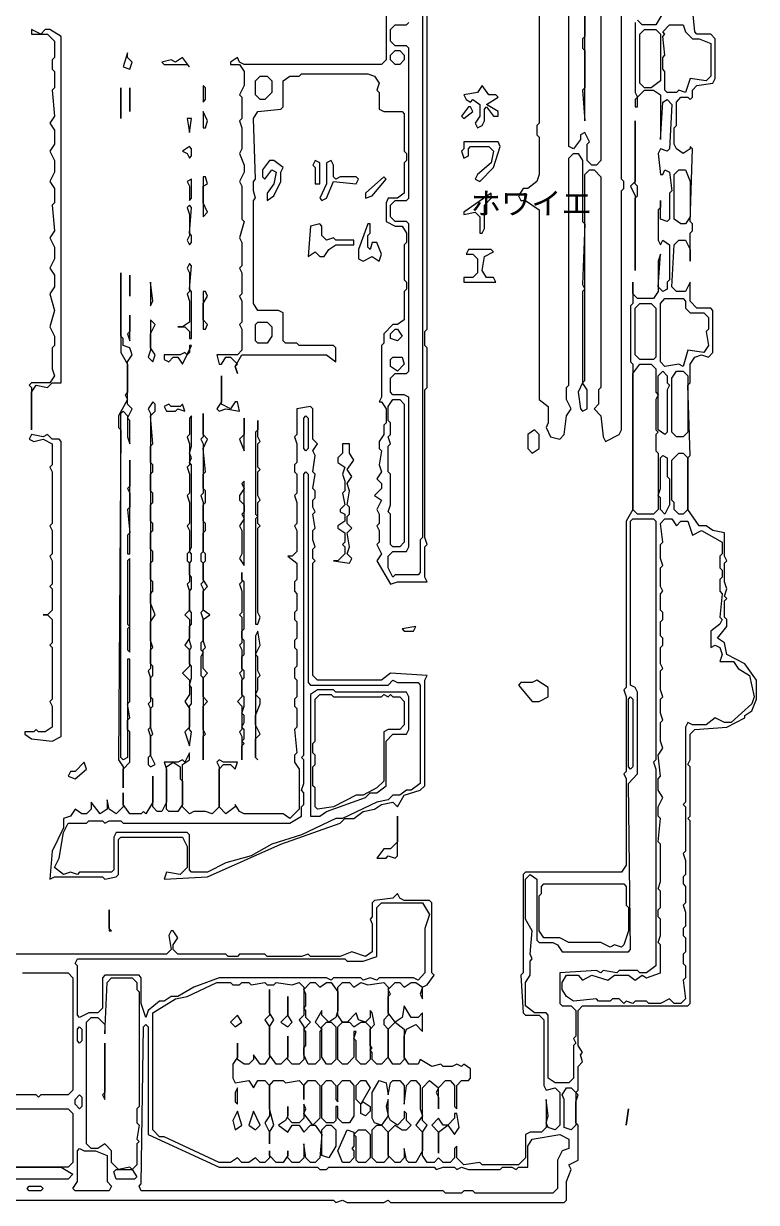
# Model space of a CAD drawing. Header units: millimetres. Extents: x -943 to 56469, y -4146 to 35647.
# Drawn here: x 43235 to 56428, y -393 to 20831 of the extents above; entities that cross this region are included whole.
import ezdxf

# ---------------------------------------------------------------- set-up
doc = ezdxf.new("R2010")
doc.units = ezdxf.units.MM
doc.layers.add('EDITABLE_ROOM_LABELS', color=7, linetype='Continuous', lineweight=18, true_color=0x50555f)
doc.layers.add('RASTER_CONTOURS', color=7, linetype='Continuous', lineweight=18, true_color=0x50555f)
doc.styles.add('JAPANESE', font='msgothic.ttc')

msp = doc.modelspace()

# ---------------------------------------------------------------- linework, layer by layer
at = {"layer": 'RASTER_CONTOURS'}
for points in [[(49760, 21484), (49760, 20177), (49677, 20093), (47208, 20093), (47125, 20135), (47084, 20219), (46961, 20135), (46961, 20093), (47125, 20093), (47208, 19966), (47208, 19714), (47125, 19545), (47166, 19503), (47166, 19123), (47125, 19081), (47166, 18955), (47166, 18575), (47125, 18491), (47208, 18280), (47208, 18154), (47125, 17985), (47166, 17901), (47166, 17311), (47208, 17269), (47125, 16974), (47166, 16889), (47166, 16468), (47125, 16426), (47166, 16341), (47166, 15962), (47125, 15920), (47166, 15835), (47166, 15456), (47125, 15414), (47166, 15330), (47166, 14950), (47084, 14866), (46714, 14866), (46755, 14697), (46796, 14697), (46878, 14824), (46961, 14824), (47084, 14697), (47043, 14655), (47084, 14529), (47043, 14655), (47166, 14866), (48689, 14866), (48854, 14740), (48854, 14992), (48813, 15035), (48195, 15035), (48154, 15077), (47948, 15077), (47907, 15119), (47907, 15625), (47825, 15667), (47455, 15667), (47372, 15793), (47372, 17648), (47413, 17690), (47372, 17817), (47372, 17985), (47413, 18027), (47372, 19123), (47455, 19250), (47866, 19292), (47907, 19334), (47907, 19798), (48031, 19882), (48195, 19882), (48237, 19924), (49430, 19924), (49554, 19882), (49636, 19756), (49595, 19629), (49636, 19587), (49636, 19292), (49719, 19250), (50048, 19250), (50089, 19208), (50089, 18533), (50130, 18491), (50130, 18365), (50089, 18322), (50089, 17775), (49966, 17690), (49801, 17690), (49760, 17606), (49760, 17269), (49924, 17184), (50048, 17184), (50130, 17058), (50130, 16889), (50089, 16847), (50089, 16215), (50130, 16173), (50130, 16046), (50089, 16004), (50089, 15498), (49966, 15414), (49883, 15414), (49719, 15245), (49719, 15077), (49677, 15035), (49677, 14107), (49636, 14023), (49677, 14023), (49760, 13896), (49760, 13644), (49719, 13601), (49719, 13433), (49636, 13306), (49636, 13180), (49677, 13138), (49636, 12885), (49677, 12758), (49595, 12632), (49677, 12548), (49677, 12463), (49554, 12337), (49677, 12253), (49595, 12084), (49636, 12000), (49636, 11831), (49595, 11789), (49636, 11705), (49636, 11494), (49595, 11452), (49677, 11283), (49595, 11157), (49842, 10735), (49966, 10777), (50501, 10777), (50459, 10861), (50459, 11409), (50501, 11452), (50459, 11578), (50459, 14234), (50501, 14276), (50501, 14992), (50459, 15035), (50459, 15288), (50501, 15330), (50501, 24182)], [(50418, 24013), (50418, 11578), (50377, 11536), (50377, 10946), (50336, 10904), (49924, 10904), (49883, 10861), (49801, 11030), (49801, 11241), (49883, 11325), (50130, 11325), (50171, 11409), (50171, 14107), (50089, 14149), (49883, 14149), (49842, 14192), (49842, 14444), (49924, 14529), (50130, 14529), (50171, 14571), (50171, 17227), (50130, 17269), (49924, 17269), (49842, 17353), (49842, 17564), (49924, 17648), (50130, 17648), (50171, 17690), (50171, 20388), (50130, 20430), (49924, 20430), (49842, 20514), (49842, 20725), (49924, 20809), (50130, 20809), (50171, 20852)], [(52518, 21948), (52518, 19039), (52477, 18997), (52477, 18828), (52518, 18786), (52518, 18112), (52477, 17985), (52312, 17859), (52230, 17859), (52147, 17732), (52188, 17648), (52271, 17648), (52518, 17479), (52518, 14065), (52682, 13939), (52682, 13644), (52641, 13559), (52724, 13391), (52888, 13348), (52970, 13433), (53012, 13770), (53094, 13896), (53012, 14065), (53012, 14276), (53053, 14318), (53053, 18407), (53135, 18491), (53217, 18491), (53300, 18365), (53300, 17269), (53341, 17227), (53300, 16131), (53341, 16046), (53300, 16004), (53300, 14360), (53217, 14192), (53259, 13896), (53300, 13854), (53382, 13896), (53382, 14234), (53300, 14360), (53341, 14402), (53341, 18112), (53423, 18196), (53506, 18196), (53629, 18070), (53629, 14276), (53588, 14234), (53588, 13981), (53506, 13896), (53629, 13770), (53670, 13391), (53711, 13306), (53958, 13433), (54000, 13517), (54000, 17817), (54041, 17859), (54041, 17985), (54000, 18027), (54000, 23339)], [(53629, 21189), (53629, 18365), (53547, 18280), (53464, 18280), (53382, 18365), (53382, 18660), (53423, 18702), (53341, 18870), (53259, 18828), (53259, 18744), (53135, 18575), (53053, 18618), (53053, 22875)], [(37946, -351), (48813, -351), (48854, -393), (48978, -351), (49060, -393), (49719, -393), (49801, -351), (49842, -393), (52970, -393), (53012, -351), (53012, -14), (53094, 197), (53053, 281), (53217, 366), (53217, 998), (53176, 1040), (53176, 1419), (53217, 1546), (53176, 1588), (53217, 1630), (53217, 2052), (53300, 2136), (53259, 2262), (53300, 2305), (53217, 2431), (53217, 3063), (53300, 3148), (55193, 3148), (55235, 3190), (55235, 6478), (55193, 6520), (55235, 6562), (55235, 7447), (55193, 7489), (55235, 7574), (55235, 8037), (55317, 8122), (55893, 8164), (56222, 8332), (56222, 8374), (56346, 8459), (56428, 8670), (56428, 9007), (56222, 9302), (55893, 9470), (55852, 9681), (55728, 9766), (55893, 9976), (55893, 10103), (55852, 10145), (55852, 10440), (55893, 10482), (55852, 10524), (55893, 10651), (55852, 10777), (55852, 11114), (55893, 11157), (55852, 11241), (55852, 11662), (55646, 11705), (55523, 11789), (55399, 11789), (55193, 12084), (55193, 13011), (55235, 13053), (55193, 14318), (55235, 14360), (55235, 14697), (55317, 14824), (55440, 14866), (55564, 14824), (55646, 14908), (55646, 15667), (55605, 15709), (55358, 15709), (55235, 15835), (55235, 16173), (55152, 16004), (54988, 16004), (54905, 16088), (54946, 16847), (55029, 16931), (55152, 16931), (55235, 16763), (55235, 16552), (55235, 17058), (55276, 17100), (55276, 17227), (55235, 17269), (55276, 18575), (55235, 18618), (55235, 18575), (55111, 18491), (54988, 18575), (54946, 18660), (54946, 18955), (54988, 18997), (54988, 19418), (55070, 19503), (55193, 19503), (55235, 19461), (55276, 19503), (55276, 19629), (55358, 19714), (55646, 19756), (55687, 19840), (55687, 20557), (55605, 20641), (55358, 20641), (55317, 20683), (55276, 21105)], [(54741, 21020), (54617, 20809), (54370, 20809), (54288, 20894)], [(54247, 20852), (54247, 19587), (54288, 19503), (54247, 19461), (54247, 19334), (54288, 19334), (54288, 19503), (54411, 19629), (54576, 19629), (54699, 19545), (54699, 18744), (54741, 19418), (54823, 19461), (54905, 19376), (54864, 18575), (54823, 18533), (54699, 18575), (54658, 18491), (54699, 18112), (54741, 18112), (54782, 18196), (54864, 18154), (54905, 17817), (54864, 17775), (54864, 17311), (54823, 17269), (54699, 17311), (54699, 17648), (54699, 17522), (54658, 17479), (54658, 16931), (54699, 16847), (54741, 16931), (54864, 16847), (54864, 16215), (54823, 16173), (54823, 16046), (54741, 16004), (54658, 16088), (54699, 16679), (54658, 16552), (54658, 16004), (54576, 15878), (54288, 15878), (54205, 15962), (54205, 16173), (54205, 15793), (54164, 15751), (54164, 14740), (54205, 14697), (54205, 12084), (54082, 11873), (54082, 8880), (54041, 8838), (54082, 8712), (54082, 7363), (54041, 7321), (54082, 7236), (54082, 5677), (54000, 5550), (52271, 5550), (52230, 5508), (52230, 3738), (52188, 3696), (52230, 3021), (52271, 2979), (52518, 2979), (52600, 2895), (52600, 1714), (52641, 1630), (52806, 1672), (52888, 1588), (52888, 998), (52806, 914), (52682, 956), (52641, 1040), (52682, 1166), (52641, 1461), (52641, 956), (52559, 871), (52353, 871), (52271, 829), (52271, 408), (52147, 281), (51489, 281), (51447, 323), (51159, 281), (51036, 408), (51036, 618), (50995, 576), (50995, 408), (50912, 323), (50789, 323), (50706, 408), (50624, 323), (50501, 323), (50418, 450), (50418, 871), (50501, 998), (50418, 1082), (50418, 1672), (50542, 1799), (50706, 1672), (50665, 1588), (50706, 1504), (50706, 1293), (50706, 1672), (50830, 1799), (50912, 1799), (50995, 1714), (50995, 1335), (51036, 1293), (51036, 1714), (51118, 1799), (51242, 1799), (51283, 1841), (51283, 2009), (51159, 2094), (51118, 2052), (51036, 2094), (50953, 2052), (50789, 2052), (50748, 2094), (50583, 2052), (50377, 2178), (50336, 2094), (50171, 2094), (50089, 2220), (50089, 2600), (50130, 2726), (50295, 2810), (50418, 2684), (50418, 3021), (50336, 2937), (50213, 2937), (50089, 3148), (50048, 2937), (49924, 2853), (49801, 3021), (49801, 3316), (49842, 3358), (49801, 3443), (49924, 3569), (50007, 3569), (50089, 3485), (50213, 3569), (50295, 3569), (50418, 3485), (50377, 3358), (50418, 3274), (50418, 3485), (50501, 3527), (50624, 3696), (50583, 3738), (50583, 5002), (50542, 5044), (50089, 5044), (50007, 5087), (49966, 5171), (49883, 5087), (49554, 5044), (49513, 5002), (49513, 4749), (49472, 4707), (49513, 4623), (49513, 4117), (49389, 4033), (49142, 4117), (48936, 4033), (48401, 4033), (48360, 4075), (48237, 4033), (47619, 4033), (47578, 4075), (47125, 4075), (47084, 4033), (46919, 4033), (46878, 4075), (46014, 4075), (45931, 4159), (45931, 4244), (46014, 4370), (45931, 4496), (45890, 4496), (45849, 4412), (45890, 4159), (45808, 4075), (41486, 4075)], [(43215, 3738), (44038, 3738), (44120, 3653), (44120, 1630), (44038, 1546), (43544, 1546), (43503, 1504), (43462, 1546), (43091, 1546)]]:
    msp.add_lwpolyline(points, dxfattribs=at)
for points in [[(53341, 21484), (53300, 21400), (53300, 21020), (53341, 20978), (53341, 20599), (53300, 20557), (53300, 20388), (53341, 20346), (53341, 19671), (53300, 19629), (53341, 19081)], [(54864, 20809), (55111, 20809), (55152, 20683), (55276, 20557), (55399, 20557), (55605, 20472), (55605, 19882), (55523, 19798), (55235, 19840), (55152, 19587), (55029, 19629), (54988, 19587), (54823, 19587), (54782, 19629), (54782, 19966), (54741, 20009), (54741, 20219), (54782, 20261), (54741, 20599), (54782, 20641), (54741, 20683)], [(43709, 20725), (43626, 20725), (43544, 20641), (43379, 20725), (43379, 20641), (43667, 20641), (43791, 20514), (43791, 20219), (43750, 20177), (43750, 20009), (43791, 19966), (43791, 19671), (43750, 19629), (43791, 19166), (43709, 19039), (43791, 18913), (43791, 18660), (43709, 18533), (43791, 18365), (43791, 18154), (43709, 17985), (43791, 17859), (43791, 17606), (43750, 17564), (43791, 17100), (43709, 16974), (43791, 16805), (43791, 16594), (43709, 16426), (43791, 16299), (43791, 16088), (43709, 15962), (43791, 15667), (43709, 15372), (43791, 15203), (43791, 15035), (43750, 14992), (43750, 14613), (43791, 14487), (43709, 14360), (43379, 14360), (43338, 14318), (43379, 14276), (43379, 13517), (43379, 14192), (43462, 14318), (43667, 14276), (43750, 14360), (43914, 14360), (43914, 20599)], [(54411, 20725), (54617, 20725), (54699, 20641), (54699, 19798), (54535, 19671), (54411, 19671), (54329, 19756), (54329, 20641)], [(45108, 20304), (45026, 20051), (45149, 20009), (45191, 20135), (45108, 20219)], [(46220, 20051), (46096, 20219), (45973, 20135), (45890, 20177), (45726, 20135), (45767, 20093), (46178, 20093)], [(49924, 20346), (50007, 20346), (50089, 20261), (50089, 20177), (50007, 20093), (49924, 20093), (49842, 20177), (49842, 20261)], [(47496, 19882), (47619, 19882), (47702, 19798), (47702, 19587), (47578, 19461), (47496, 19461), (47413, 19545), (47413, 19798)], [(44985, 19671), (44985, 19123)], [(45149, 19671), (45149, 19250)], [(46467, 19714), (46467, 19418), (46508, 19461), (46508, 19671)], [(51489, 19714), (51406, 19587), (51159, 19545), (51200, 19461), (51283, 19418), (51324, 19461), (51447, 19376), (51447, 19166), (51365, 19039), (51406, 18955), (51489, 18997), (51530, 19081), (51530, 19292), (51571, 19334), (51694, 19166), (51777, 19166), (51777, 19250), (51571, 19376), (51777, 19503), (51736, 19545), (51612, 19545)], [(51283, 19334), (51242, 19334), (51118, 19166), (51159, 19123), (51324, 19250)], [(46261, 19123), (46178, 19123), (46220, 18870)], [(46467, 19250), (46467, 18955), (46508, 18955), (46549, 19081)], [(54247, 19081), (54247, 17985), (54164, 17901), (54247, 17732), (54247, 16383), (54247, 17690), (54288, 17732), (54288, 17901), (54247, 17943)], [(51777, 18702), (51159, 18702), (51159, 18575), (51118, 18533), (51159, 18407), (51242, 18449), (51242, 18575), (51283, 18618), (51612, 18618), (51694, 18533), (51653, 18322), (51406, 18112), (51365, 18027), (51447, 17985), (51694, 18238), (51818, 18618)], [(46220, 18618), (46096, 18533), (46178, 18491), (46220, 18407), (46261, 18449), (46261, 18575)], [(47743, 18365), (47660, 18365), (47537, 18196), (47537, 18070), (47578, 18027), (47702, 18196), (47784, 18154), (47743, 17943), (47619, 17775), (47619, 17648), (47743, 17732), (47866, 17985), (47866, 18154), (47907, 18238)], [(48484, 18365), (48442, 18280), (48484, 18238), (48484, 17943), (48566, 17943), (48566, 18322)], [(49266, 18027), (49225, 18070), (48936, 18070), (48854, 18027), (48813, 18070), (48813, 18280), (48772, 18365), (48689, 18322), (48689, 17943), (48566, 17690), (48607, 17648), (48689, 17690), (48813, 17985), (49225, 17943)], [(46508, 18070), (46467, 18070), (46467, 17353), (46549, 17437), (46467, 17606), (46467, 17901), (46549, 17943)], [(49760, 18027), (49719, 18070), (49389, 17775), (49389, 17690), (49513, 17732)], [(55029, 18196), (55152, 18196), (55235, 17985), (55235, 17353), (55152, 17227), (55070, 17227), (54946, 17311), (54946, 18112)], [(46261, 18027), (46178, 17985), (46220, 17901), (46220, 17648), (46261, 17690)], [(51653, 17775), (51159, 17437), (51159, 17395), (51365, 17437), (51447, 17353), (51447, 17058), (51489, 17058), (51530, 17142), (51530, 17564), (51653, 17690)], [(46220, 17564), (46178, 17522), (46220, 17395), (46220, 17016), (46178, 16931), (46220, 16847), (46261, 16889), (46261, 17016), (46220, 17058), (46261, 17522)], [(48401, 17184), (48360, 16636), (48484, 16721), (48566, 16636), (48648, 16636), (48731, 16763), (48854, 16847), (49183, 16847), (49183, 16931), (48854, 16931), (48813, 16974), (48689, 16931), (48607, 17016), (48607, 17184), (48566, 17227)], [(49430, 17227), (49266, 16763), (49266, 16594), (49348, 16552), (49513, 16636), (49636, 16552), (49677, 16679), (49595, 16889), (49513, 16889), (49472, 16763), (49430, 16805), (49430, 17016), (49472, 17058), (49472, 17227)], [(51242, 16763), (51200, 16679), (51324, 16679), (51406, 16594), (51406, 16341), (51324, 16257), (51159, 16257), (51159, 16173), (51736, 16173), (51694, 16257), (51571, 16257), (51489, 16383), (51530, 16636), (51694, 16721), (51653, 16763)], [(46220, 16510), (46178, 16426), (46220, 16341), (46220, 16004), (46178, 15962), (46220, 15835), (46220, 15456), (46096, 15372), (46014, 15372), (46137, 15372), (46220, 15288), (46220, 15161), (46261, 15161), (46261, 16004), (46220, 16046), (46261, 16468)], [(44985, 16341), (44985, 14908), (45108, 14697), (45108, 14192), (45067, 14149), (45108, 14065), (44944, 13770), (44944, 13559), (44985, 13517), (44944, 7574), (45026, 7447), (45026, 7068), (45026, 7405), (45149, 7531), (45149, 8079), (45108, 8122), (45108, 8290), (45149, 8332), (45108, 8585), (45149, 8627), (45149, 9386), (45108, 9386), (45108, 7616), (45026, 7574), (44985, 7616), (44985, 13812), (45026, 13854), (45108, 13770), (45108, 13391), (45149, 13264), (45149, 13686), (45108, 13728), (45191, 13896), (45108, 13981), (45108, 14740), (45191, 14866), (45149, 14992), (45026, 15035), (45026, 15161), (44985, 15203)], [(45149, 16299), (45149, 15920)], [(45520, 16173), (45520, 15751), (45561, 15835)], [(46467, 16004), (46467, 15330), (46508, 15330), (46549, 15414), (46467, 15498), (46467, 15793), (46549, 15920), (46508, 16004)], [(54329, 15793), (54535, 15793), (54617, 15709), (54617, 14824), (54576, 14782), (54329, 14782), (54247, 14866), (54247, 15709)], [(54782, 15878), (55111, 15878), (55152, 15835), (55152, 15709), (55235, 15625), (55481, 15625), (55564, 15540), (55564, 15330), (55523, 15288), (55564, 15035), (55481, 14908), (55193, 14950), (55111, 14655), (55029, 14697), (54782, 14655), (54699, 14740), (54699, 15793)], [(45149, 15583), (45149, 15288), (45108, 15245), (45149, 15119)], [(45520, 15498), (45520, 14950), (45479, 14824), (45561, 14740), (45602, 14866), (45520, 14992), (45520, 15245), (45602, 15414)], [(47455, 15456), (47619, 15456), (47702, 15372), (47702, 15203), (47619, 15077), (47455, 15077), (47413, 15119), (47413, 15414)], [(49924, 15330), (49966, 15330), (50048, 15203), (49966, 15119), (49842, 15161), (49842, 15245)], [(46261, 15035), (46220, 15035), (46220, 14908), (46178, 14866), (46137, 14908), (46055, 14866), (45767, 14866), (45767, 14782), (45849, 14740), (45931, 14824), (46014, 14824), (46096, 14697)], [(49842, 14782), (49883, 14824), (50048, 14824), (50089, 14697), (49966, 14571), (49842, 14655)], [(54329, 14697), (54535, 14697), (54617, 14613), (54617, 14192), (54658, 14149), (54617, 14065), (54617, 13517), (54658, 13475), (54617, 13433), (54617, 13138), (54658, 13096), (54658, 12084), (54576, 12000), (54288, 12000), (54205, 12084), (54205, 14529)], [(46796, 14487), (46796, 14023), (46714, 13896), (46755, 13854), (46878, 13896), (47125, 13854), (47084, 14023), (47043, 14023), (46961, 13896), (46796, 13981)], [(54741, 14571), (54823, 14487), (54823, 14360), (54864, 14318), (54823, 14234), (54823, 13475), (54782, 13433), (54658, 13517), (54658, 14487)], [(54988, 14571), (55111, 14571), (55193, 14487), (55193, 13475), (55111, 13391), (54988, 13391), (54905, 13475), (54905, 14444)], [(45561, 14023), (45479, 13896), (45520, 13812), (45520, 9218), (45479, 9175), (45520, 9049), (45520, 8627), (45479, 8585), (45520, 8501), (45520, 8164), (45479, 8122), (45520, 7995), (45520, 7658), (45479, 7616), (45479, 7489), (45520, 7447), (45602, 7489), (45520, 7658), (45520, 7995), (45561, 8037), (45520, 8164), (45520, 8501), (45561, 8543), (45561, 8670), (45520, 8712), (45520, 9049), (45561, 9091), (45561, 9260), (45520, 9302), (45520, 9555), (45561, 9597), (45520, 9723), (45520, 10061), (45602, 10187), (45520, 10398), (45520, 10566), (45561, 10609), (45561, 10777), (45520, 10819), (45520, 11114), (45561, 11157), (45561, 11325), (45520, 11367), (45520, 11662), (45561, 11705), (45561, 11831), (45520, 11873), (45520, 12168), (45561, 12210), (45561, 12379), (45520, 12421), (45520, 12716), (45561, 12758), (45561, 12885), (45520, 12927), (45520, 13222), (45561, 13264), (45520, 13770), (45602, 13854), (45602, 13981)], [(49883, 14065), (50007, 14065), (50089, 13981), (50089, 11494), (50007, 11409), (49883, 11409), (49842, 11452), (49842, 12000), (49801, 12042), (49842, 12168), (49842, 12716), (49801, 12758), (49801, 13222), (49842, 13264), (49801, 13391), (49842, 13433), (49842, 13644), (49801, 13686), (49801, 13939)], [(48401, 13939), (48154, 13896), (48154, 13433), (48113, 13391), (48154, 13264), (48154, 12927), (48113, 12885), (48113, 12758), (48154, 12716), (48154, 12379), (48113, 12337), (48154, 12210), (48154, 11831), (48113, 11789), (48154, 11705), (48154, 11325), (48072, 11241), (47990, 11241), (48154, 11114), (48154, 10819), (48113, 10777), (48113, 10609), (48154, 10566), (48154, 10271), (48113, 10229), (48113, 10103), (48154, 10061), (48154, 9766), (48113, 9723), (48113, 9597), (48154, 9555), (48154, 9260), (48113, 9218), (48113, 9049), (48154, 9007), (48154, 8712), (48113, 8670), (48113, 8543), (48154, 8501), (48154, 8164), (48113, 8122), (48154, 7700), (48113, 7658), (48113, 7531), (48195, 7405), (48195, 6688), (48031, 6520), (47907, 6604), (47208, 6604), (47125, 6646), (47043, 6773), (47043, 6731), (46878, 6604), (46755, 6731), (46755, 7405), (46837, 7489), (46961, 7489), (47043, 7405), (47084, 7531), (46837, 7531), (46755, 7574), (46714, 7531), (46755, 7447), (46755, 6731), (46631, 6604), (46508, 6646), (46302, 6646), (46220, 6604), (46096, 6731), (46096, 7489), (46220, 7574), (46220, 7700), (46137, 7531), (46096, 7574), (46014, 7531), (45767, 7531), (45808, 7405), (45808, 6815), (45726, 6646), (45643, 6646), (45561, 6731), (45561, 7279), (45561, 6815), (45437, 6604), (45396, 6646), (45355, 6604), (45149, 6604), (45026, 6773), (45026, 6983), (45026, 6731), (44902, 6604), (44779, 6688), (44738, 6857), (44738, 6688), (44614, 6604), (44450, 6815), (44450, 6688), (44367, 6604), (44285, 6604), (44161, 6688), (44079, 6562), (43956, 6520), (43956, 6351), (43750, 5930), (43709, 5424), (43791, 5466), (44655, 5466), (44697, 5424), (44902, 5466), (44944, 5508), (44944, 6140), (44985, 6183), (46096, 6183), (46178, 6014), (46178, 5635), (46055, 5508), (45808, 5550), (45767, 5424), (46549, 5466), (47866, 6056), (48936, 6435), (49019, 6520), (49183, 6520), (49348, 6646), (49554, 6688), (49677, 6773), (49883, 6815), (49966, 6731), (50089, 6941), (50377, 7026), (50459, 7110), (50459, 9007), (50501, 9091), (49842, 9133), (49677, 9007), (48525, 9007), (48442, 9091), (48442, 11114), (48484, 11157), (48442, 11199), (48442, 11367), (48484, 11409), (48442, 11536), (48442, 11705), (48484, 11747), (48442, 12000), (48484, 12042), (48442, 12126), (48442, 12253), (48484, 12295), (48484, 12421), (48442, 12463), (48484, 12716), (48442, 12758), (48484, 13053), (48442, 13138), (48525, 13264), (48442, 13348), (48442, 13896)], [(45767, 13939), (45808, 13854), (45973, 13854), (46014, 13896), (46137, 13854), (46096, 13981), (46055, 13939), (45890, 13939), (45849, 13981)], [(46467, 13812), (46467, 13391), (46425, 13348), (46467, 13264), (46467, 12379), (46425, 12337), (46467, 12210), (46467, 11325), (46425, 11283), (46425, 11157), (46467, 11114), (46467, 10777), (46425, 10735), (46467, 10651), (46467, 10271), (46425, 10229), (46467, 10103), (46467, 9723), (46425, 9681), (46425, 9555), (46467, 9513), (46425, 9428), (46425, 9091), (46467, 9049), (46467, 7574), (46467, 7995), (46508, 8037), (46467, 8122), (46467, 8543), (46549, 8627), (46467, 8712), (46467, 9049), (46549, 9133), (46467, 9218), (46467, 9555), (46508, 9597), (46467, 9723), (46467, 10103), (46590, 10187), (46467, 10271), (46467, 10609), (46549, 10693), (46467, 10819), (46467, 11114), (46508, 11157), (46508, 11283), (46467, 11325), (46467, 11662), (46508, 11705), (46508, 11831), (46467, 11873), (46467, 12168), (46508, 12210), (46508, 12421), (46467, 12463), (46467, 12716), (46508, 12758), (46467, 13180), (46549, 13348), (46467, 13433)], [(46261, 13770), (46220, 13728), (46220, 13433), (46178, 13391), (46220, 13264), (46220, 12885), (46178, 12843), (46220, 12716), (46220, 12379), (46178, 12337), (46220, 12210), (46220, 11831), (46178, 11789), (46220, 11705), (46220, 11325), (46178, 11283), (46178, 11157), (46220, 11114), (46220, 10777), (46178, 10735), (46220, 10609), (46220, 10271), (46137, 10187), (46220, 10103), (46220, 9766), (46137, 9639), (46220, 9555), (46220, 9260), (46096, 9133), (46220, 9007), (46220, 8754), (46137, 8627), (46220, 8501), (46220, 8164), (46137, 8079), (46220, 7827), (46261, 8079), (46220, 8122), (46220, 8543), (46261, 8585), (46261, 8880), (46220, 8922), (46261, 9049), (46261, 9260), (46220, 9302), (46220, 9555), (46261, 9597), (46220, 9723), (46220, 9976), (46261, 10018), (46261, 10229), (46220, 10271), (46220, 10609), (46261, 10651), (46261, 10861), (46220, 10904), (46220, 11114), (46261, 11157), (46261, 11283), (46220, 11325), (46261, 11409), (46261, 12885), (46220, 12927), (46261, 13011), (46220, 13096), (46261, 13222)], [(47208, 13728), (47208, 13433), (47125, 13348), (47208, 13138)], [(47455, 13686), (47455, 13517), (47413, 13475), (47413, 12000), (47455, 11957), (47413, 11915), (47413, 10018), (47455, 10018), (47496, 10145), (47455, 10229), (47455, 11747), (47496, 11789), (47455, 11831), (47455, 12210), (47496, 12253), (47455, 12337), (47455, 12758), (47496, 12801), (47455, 12843), (47455, 13264), (47496, 13306), (47455, 13391)], [(48319, 13770), (48360, 13728), (48360, 13180), (48319, 13138), (48278, 13180), (48278, 13728)], [(43379, 13433), (43338, 13348), (43420, 13306), (43585, 13348), (43750, 13264), (43750, 12885), (43709, 12843), (43750, 12758), (43750, 11831), (43709, 11789), (43750, 11705), (43750, 11283), (43709, 11241), (43750, 11157), (43750, 10735), (43709, 10693), (43750, 10651), (43750, 10271), (43667, 10187), (43585, 10187), (43667, 10187), (43750, 10103), (43750, 9681), (43709, 9639), (43750, 9597), (43750, 8670), (43709, 8627), (43750, 8543), (43750, 8164), (43626, 8079), (43503, 8079), (43462, 8122), (43420, 8079), (43256, 8079), (43256, 8037), (43379, 7953), (43750, 7911), (43914, 7995), (43914, 13306), (43873, 13348), (43750, 13348), (43667, 13433), (43585, 13391)], [(52435, 13517), (52312, 13433), (52312, 13180), (52394, 13096), (52518, 13180), (52518, 13433)], [(48978, 13264), (48978, 13096), (48895, 13011), (48895, 12927), (49019, 12843), (48978, 12716), (49019, 12590), (49019, 12421), (48978, 12379), (49019, 12168), (48936, 12084), (48936, 12042), (49019, 12000), (49019, 11873), (48895, 11789), (48895, 11747), (49019, 11662), (49019, 11494), (48978, 11452), (49019, 11409), (49019, 11283), (48895, 11157), (48813, 11157), (49101, 11114), (49142, 11199), (49060, 11283), (49101, 11409), (49060, 11662), (49142, 11747), (49060, 11831), (49060, 11957), (49101, 12000), (49101, 12126), (49060, 12168), (49101, 12421), (49060, 12548), (49142, 12674), (49060, 12801), (49183, 12969), (49101, 13096), (49101, 13264)], [(45149, 12969), (45149, 12505), (45108, 12463), (45149, 12379), (45149, 12126), (45108, 12084), (45149, 11662), (45108, 11620), (45108, 11283), (45149, 11283)], [(54741, 13053), (54823, 13011), (54823, 12674), (54864, 12632), (54864, 12168), (54782, 12000), (54699, 12084), (54699, 12295), (54658, 12337), (54699, 12463), (54699, 13011)], [(55029, 13096), (55111, 13096), (55193, 13011), (55193, 12084), (55111, 12000), (55029, 12000), (54946, 12084), (54946, 12210), (54905, 12253), (54905, 12969)], [(48319, 12758), (48360, 12716), (48360, 8965), (48401, 8922), (49801, 8922), (49883, 9007), (49966, 8965), (50336, 8965), (50377, 8922), (50377, 7152), (50213, 7026), (50130, 7026), (50007, 6941), (49883, 6941), (49801, 6857), (49595, 6815), (48978, 6520), (48854, 6520), (48237, 6225), (47702, 6056), (47331, 5845), (46878, 5719), (46549, 5550), (46261, 5550), (46220, 5592), (46220, 6225), (46178, 6267), (44902, 6267), (44861, 6183), (44861, 5592), (44820, 5550), (44244, 5550), (44203, 5508), (44079, 5550), (43956, 5508), (43791, 5635), (43873, 5803), (43956, 6267), (44038, 6435), (44367, 6435), (44408, 6478), (44655, 6478), (44697, 6435), (44779, 6478), (44985, 6478), (45026, 6435), (48031, 6435), (48237, 6562), (48237, 6731), (48278, 6773), (48278, 6983), (48237, 7026), (48278, 7152), (48278, 7574), (48237, 7616), (48278, 7658), (48278, 12716)], [(47208, 12590), (47166, 12548), (47208, 12463), (47125, 12337), (47125, 12253), (47208, 12168), (47208, 12042), (47166, 12000), (47208, 11915), (47125, 11789), (47166, 11705), (47166, 11283), (47125, 11199), (47208, 11072)], [(54576, 11915), (54617, 11873), (54617, 7574), (54576, 7531), (54617, 7405), (54617, 3864), (54452, 3738), (54329, 3738), (54288, 3780), (53958, 3780), (53917, 3738), (53670, 3780), (53629, 3738), (53547, 3780), (52888, 3738), (52888, 3190), (52929, 3148), (53094, 3148), (53176, 3063), (53176, 2600), (53135, 2557), (53176, 2473), (53135, 2431), (53135, 1841), (53053, 1757), (52806, 1757), (52682, 1841), (52682, 2979), (52641, 3021), (52435, 3021), (52271, 3148), (52271, 3569), (52353, 3696), (52353, 3948), (52394, 3991), (52353, 4075), (52394, 4496), (52271, 4707), (52271, 5424), (52353, 5508), (52477, 5424), (52477, 4328), (52518, 4286), (52765, 4286), (52847, 4244), (52929, 4117), (54123, 4117), (54164, 4159), (54123, 7152), (54288, 7321), (54288, 8796), (54247, 8880), (54164, 8922), (54164, 11873), (54205, 11915)], [(55193, 11873), (55276, 11620), (55440, 11705), (55811, 11494), (55811, 11283), (55770, 11241), (55770, 11030), (55811, 10988), (55811, 10861), (55770, 10819), (55770, 10609), (55811, 10566), (55770, 10145), (55811, 10103), (55770, 10018), (55605, 9892), (55605, 9597), (55687, 9639), (55770, 9597), (55811, 9470), (55770, 9344), (56017, 9344), (56099, 9218), (56305, 9091), (56387, 8712), (56346, 8585), (55975, 8248), (55852, 8248), (55687, 8332), (55523, 8206), (55276, 8206), (55193, 8248), (55152, 8164), (55152, 6815), (55111, 6773), (55152, 6731), (55152, 5930), (55111, 5888), (55152, 5761), (55152, 5508), (55111, 5466), (55111, 5340), (55152, 5297), (55152, 5002), (55111, 4960), (55152, 4834), (55152, 4581), (55111, 4539), (55111, 4412), (55152, 4370), (55152, 4117), (55111, 4075), (55111, 3906), (55152, 3864), (55152, 3653), (55111, 3611), (55152, 3274), (55070, 3190), (54946, 3190), (54864, 3274), (54699, 3190), (54494, 3190), (54452, 3232), (54247, 3232), (54205, 3190), (54082, 3232), (54041, 3190), (53958, 3274), (53835, 3274), (53794, 3232), (53588, 3232), (53547, 3274), (53135, 3232), (53012, 3316), (52929, 3443), (52929, 3569), (53012, 3696), (53217, 3696), (53300, 3611), (53464, 3696), (53753, 3611), (53876, 3696), (54123, 3696), (54247, 3611), (54370, 3696), (54452, 3653), (54699, 3738), (54699, 4244), (54658, 4286), (54699, 4412), (54699, 4707), (54658, 4749), (54658, 4876), (54699, 4918), (54699, 5213), (54658, 5255), (54699, 5382), (54699, 6056), (54658, 6098), (54699, 6520), (54658, 6562), (54658, 6731), (54741, 6899), (54658, 7026), (54658, 7236), (54699, 7279), (54658, 7658), (54741, 7784), (54699, 7911), (54699, 8248), (54741, 8290), (54699, 8417), (54699, 8670), (54741, 8712), (54699, 8838), (54699, 9175), (54741, 9218), (54699, 9302), (54699, 9597), (54741, 9639), (54741, 9766), (54699, 9808), (54699, 10061), (54741, 10103), (54741, 10229), (54699, 10271), (54699, 10566), (54741, 10609), (54699, 10693), (54699, 11030), (54741, 11072), (54699, 11199), (54699, 11452), (54741, 11494), (54699, 11831), (54782, 11915), (54905, 11915), (54988, 11789), (55070, 11873)], [(45149, 11199), (45108, 11157), (45108, 10018), (45149, 9976), (45108, 9934), (45108, 9555), (45149, 9513)], [(47166, 10946), (47166, 10777), (47125, 10735), (47166, 10609), (47166, 10229), (47125, 10187), (47166, 10145), (47166, 9681), (47125, 9639), (47166, 9555), (47166, 9175), (47125, 9133), (47166, 9049), (47166, 8712), (47084, 8627), (47166, 8543), (47166, 8122), (47125, 8079), (47166, 7995), (47166, 7574), (47166, 7827), (47208, 7869), (47166, 7911), (47208, 7953), (47208, 8122), (47166, 8164), (47208, 8248), (47208, 8374), (47166, 8417), (47208, 8543), (47208, 8712), (47166, 8754), (47166, 9007), (47208, 9049), (47208, 9175), (47166, 9218), (47166, 9428), (47208, 9470), (47208, 9723), (47166, 9766), (47166, 9892), (47208, 9934), (47208, 10777), (47166, 10819)], [(50048, 9934), (50089, 9892), (50254, 9892), (50295, 9976)], [(47455, 9892), (47413, 9808), (47413, 7616), (47455, 7574), (47413, 7616), (47413, 7953), (47496, 8037), (47413, 8206), (47413, 8374), (47496, 8585), (47496, 8670), (47413, 8754), (47455, 8838), (47455, 9049), (47496, 9091), (47455, 9175), (47455, 9428), (47413, 9470), (47496, 9639)], [(52147, 8922), (52394, 8627), (52518, 8627), (52682, 8712), (52682, 8880), (52477, 9007), (52394, 8965), (52188, 8965)], [(50130, 8796), (48854, 8796), (48813, 8838), (48525, 8838), (48401, 8754), (48401, 6562), (48566, 6562), (48689, 6646), (49389, 6899), (49472, 6983), (49595, 6983), (49760, 7110), (49760, 7911), (49883, 8037), (50130, 8037), (50171, 8122), (50171, 8712)], [(50007, 8712), (50089, 8627), (50089, 8206), (50007, 8122), (49801, 8122), (49719, 8079), (49719, 7194), (49595, 7068), (49348, 6941), (49225, 6941), (48813, 6731), (48525, 6688), (48484, 6731), (48484, 7068), (48442, 7110), (48442, 7447), (48484, 7489), (48484, 7658), (48442, 7700), (48442, 7869), (48484, 7911), (48484, 8670), (48566, 8754), (48772, 8754), (48813, 8712), (49677, 8712), (49719, 8754), (49801, 8712), (49842, 8754), (49883, 8712)], [(54164, 8712), (54205, 8670), (54205, 7447), (54164, 7405), (54123, 7447), (54123, 8670)], [(44326, 7531), (44161, 7363), (44079, 7363), (44038, 7279), (44161, 7236), (44367, 7405)], [(45931, 7531), (46055, 7447), (46055, 7236), (46096, 7194), (46096, 6773), (46014, 6646), (45849, 6646), (45808, 6688), (45808, 7447)], [(49966, 6562), (49966, 6098), (49842, 5972), (49719, 5972), (49595, 5803), (49760, 5803), (49801, 5845), (49924, 5803), (49966, 5845)], [(52559, 5297), (52600, 5340), (54041, 5340), (54082, 5297), (54082, 4960), (54123, 4918), (54123, 4496), (54041, 4244), (54000, 4201), (53876, 4244), (53794, 4201), (53629, 4286), (53053, 4286), (52888, 4370), (52600, 4370), (52518, 4496), (52518, 5129), (52559, 5171)], [(50542, 4792), (50459, 4539), (50459, 3738), (50336, 3611), (50254, 3653), (49636, 3653), (49595, 3611), (49472, 3653), (49348, 3611), (49307, 3653), (48813, 3653), (48772, 3611), (48689, 3653), (46755, 3653), (46302, 3485), (46014, 3316), (45890, 3316), (45767, 3232), (45684, 3232), (45479, 3063), (45437, 2937), (45355, 3190), (45355, 3653), (45314, 3696), (44697, 3696), (44655, 3653), (44655, 3105), (44573, 3021), (44408, 3021), (44244, 2937), (44203, 2979), (44203, 3864), (44161, 3906), (44203, 3991), (49019, 3991), (49060, 3948), (49348, 3948), (49595, 4033), (49595, 4918), (49677, 5002), (50418, 5002)], [(44779, 4876), (44779, 4496), (44820, 4496), (44779, 4539)], [(44820, 3653), (45191, 3653), (45273, 3569), (45273, 3443), (45314, 3401), (45314, 1335), (45273, 1293), (45273, 1040), (45314, 998), (45273, 745), (45314, 703), (45273, 661), (45273, 281), (45191, 197), (45149, 239), (44944, 197), (44820, 323), (44820, 534), (44697, 661), (44573, 576), (44450, 576), (44367, 661), (44367, 2853), (44450, 2937), (44573, 2937), (44697, 2810), (44697, 2642), (44738, 3569)], [(45561, 3021), (45973, 3274), (46178, 3316), (46714, 3569), (46961, 3569), (47002, 3527), (47125, 3527), (47166, 3569), (47290, 3569), (47331, 3527), (47578, 3569), (47619, 3527), (47743, 3527), (47784, 3569), (48072, 3527), (48195, 3569), (48278, 3485), (48278, 2979), (48195, 2895), (48278, 2768), (48278, 2178), (48195, 2094), (48072, 2094), (47990, 2178), (47990, 2600), (47990, 2220), (47866, 2094), (47784, 2094), (47660, 2262), (47660, 2768), (47743, 2895), (47660, 3021), (47660, 3443), (47660, 2979), (47578, 2895), (47660, 2768), (47660, 2220), (47578, 2094), (47496, 2094), (47372, 2262), (47372, 2178), (47290, 2094), (47208, 2094), (47084, 2178), (47084, 2473), (47084, 2220), (47002, 2094), (47002, 1841), (47043, 1757), (47290, 1799), (47372, 1672), (47455, 1799), (47578, 1799), (47660, 1714), (47660, 1166), (47578, 1040), (47660, 871), (47660, 661), (47660, 871), (47743, 998), (47660, 1293), (47660, 1714), (47743, 1799), (47907, 1799), (47948, 1757), (48195, 1799), (48278, 1714), (48278, 1461), (48278, 1714), (48360, 1799), (48484, 1799), (48566, 1714), (48566, 1124), (48442, 998), (48278, 1209), (48319, 1293), (48278, 1377), (48278, 1124), (48195, 1040), (48072, 1040), (47990, 1124), (47990, 1335), (47990, 1166), (47948, 1082), (47825, 998), (47990, 871), (48072, 998), (48195, 998), (48278, 871), (48401, 998), (48484, 998), (48607, 829), (48566, 408), (48484, 323), (48401, 323), (48319, 408), (48278, 661), (48278, 408), (48195, 323), (48072, 323), (47990, 408), (47990, 534), (47990, 450), (47907, 323), (47784, 323), (47660, 450), (47660, 534), (47660, 408), (47578, 323), (47496, 323), (47413, 408), (47290, 323), (47166, 323), (47084, 408), (46961, 323), (46755, 323), (45767, 787), (45684, 787), (45561, 914)], [(48772, 3569), (48895, 3401), (48895, 3063), (48854, 2937), (48731, 2853), (48607, 2979), (48607, 3063), (48484, 2853), (48607, 2726), (48566, 2684), (48566, 2178), (48484, 2094), (48360, 2094), (48278, 2262), (48278, 2389), (48319, 2431), (48319, 2684), (48278, 2726), (48401, 2853), (48319, 2937), (48319, 3063), (48278, 3105), (48319, 3148), (48319, 3358), (48278, 3443), (48401, 3569), (48484, 3569), (48566, 3485), (48689, 3569)], [(48978, 3569), (49101, 3569), (49183, 3485), (49307, 3569), (49430, 3527), (49719, 3569), (49801, 3485), (49801, 2979), (49719, 2895), (49719, 2810), (49801, 2726), (49801, 2220), (49677, 2094), (49595, 2094), (49513, 2178), (49513, 2305), (49472, 2347), (49513, 2389), (49472, 2431), (49472, 2726), (49554, 2810), (49513, 3021), (49472, 3063), (49472, 2937), (49389, 2853), (49266, 2895), (49225, 3021), (49060, 2853), (48978, 2853), (48895, 2979), (48895, 3485)], [(47990, 3316), (47990, 2979), (47866, 2853), (47990, 2768), (48072, 2853), (47990, 2979)], [(47084, 2979), (46961, 2853), (47043, 2768), (47166, 2853)], [(44244, 2768), (44285, 2726), (44285, 2515), (44244, 2473), (44203, 2515), (44203, 2726)], [(45396, 2768), (45437, 2810), (45479, 2768), (45479, 829), (46755, 239), (48525, 239), (48566, 197), (48689, 197), (48731, 239), (50624, 239), (50665, 197), (50789, 239), (50995, 239), (51036, 197), (51118, 239), (51242, 197), (51818, 197), (51859, 239), (52024, 239), (52106, 197), (52147, 239), (52312, 239), (52312, 618), (52394, 745), (52888, 829), (53053, 745), (53053, 576), (52929, 534), (52847, 366), (52847, -140), (52765, -225), (51365, -225), (51324, -182), (51159, -182), (51118, -225), (50830, -225), (50789, -182), (45355, -182), (45314, -98), (45355, -56)], [(48689, 2853), (48772, 2853), (48854, 2768), (48854, 2178), (48772, 2094), (48689, 2094), (48607, 2220), (48607, 2768)], [(48978, 2853), (49101, 2853), (49183, 2768), (49307, 2853), (49389, 2853), (49472, 2768), (49472, 2178), (49389, 2094), (49307, 2094), (49225, 2178), (49225, 2515), (49183, 2557), (49225, 2684), (49183, 2684), (49183, 2220), (49060, 2094), (48978, 2094), (48895, 2178), (48895, 2768)], [(49924, 2853), (50089, 2726), (50089, 2178), (50007, 2094), (49883, 2094), (49801, 2220), (49801, 2726)], [(44697, 2473), (44697, 1588), (44655, 1546), (44697, 1461)], [(48689, 1799), (48772, 1799), (48854, 1714), (48854, 1461), (48895, 1419), (48895, 1714), (48978, 1799), (49101, 1799), (49183, 1714), (49183, 1166), (49101, 1040), (48978, 1040), (48895, 1124), (48895, 1335), (48854, 1335), (48854, 1082), (48813, 1040), (48689, 1040), (48607, 1124), (48607, 1714)], [(49389, 1799), (49472, 1672), (49307, 1377), (49225, 1461), (49225, 1714), (49307, 1799)], [(49636, 1799), (49760, 1757), (49801, 1546), (49842, 1757), (49883, 1799), (50007, 1799), (50089, 1714), (50089, 1377), (50130, 1714), (50213, 1799), (50295, 1799), (50377, 1714), (50377, 1293), (50418, 1166), (50295, 998), (50418, 871), (50418, 534), (50295, 323), (50171, 323), (50130, 366), (50089, 576), (50089, 408), (50007, 323), (49924, 323), (49801, 450), (49801, 871), (49924, 998), (50048, 914), (50130, 914), (50213, 998), (50130, 1082), (50130, 1209), (50089, 1251), (50089, 1124), (49966, 998), (49842, 1082), (49801, 1166), (49801, 1461), (49760, 1335), (49801, 1166), (49677, 998), (49554, 1040), (49513, 1124), (49513, 1588)], [(44244, 1546), (44285, 1504), (44285, 1335), (44244, 1293), (44161, 1377), (44161, 1461)], [(47084, 1672), (47043, 1588), (47043, 1419), (47084, 1377)], [(53012, 1672), (53094, 1672), (53176, 1588), (53176, 998), (53094, 914), (52970, 956), (52970, 1461), (52929, 1546)], [(36875, 1251), (36917, 1293), (37328, 1293), (37369, 1335), (37699, 1335), (37740, 1293), (44038, 1293), (44120, 1209), (44120, 323), (44038, 239), (38769, 239), (42144, 239), (42186, 197), (42350, 197), (42391, 239), (43914, 239), (44120, 113), (44038, 28), (36958, 28), (36875, 113), (36917, 197), (36875, 323)], [(49348, 1419), (49472, 1335), (49472, 1251), (49389, 1166), (49307, 1209), (49307, 1377)], [(54123, 1293), (54082, 998)], [(47084, 1251), (47002, 1082), (47043, 914), (47166, 998)], [(47372, 1251), (47290, 998), (47413, 914), (47496, 998)], [(51036, 1209), (50995, 1209), (50995, 1124), (50871, 998), (50789, 998), (50706, 1124), (50583, 998), (50706, 871), (50706, 492), (50706, 871), (50871, 998), (50995, 829), (51077, 956)], [(48689, 998), (48772, 998), (48854, 914), (48854, 618), (48731, 408), (48607, 450), (48607, 914)], [(49060, 914), (49183, 871), (49183, 618), (49142, 576), (49183, 534), (49183, 408), (49101, 323), (48978, 323), (48895, 534)], [(49266, 914), (49389, 914), (49472, 829), (49472, 408), (49389, 323), (49266, 323), (49225, 366), (49225, 787), (49183, 829)], [(49595, 998), (49677, 998), (49801, 871), (49801, 408), (49719, 323), (49595, 323), (49513, 408), (49513, 914)], [(44244, 576), (44326, 534), (44532, 534), (44738, 450), (44738, -14), (44820, -98), (44779, -182), (44161, -182), (44120, -140), (44203, -14), (44203, 534)], [(44861, 155), (44902, 197), (45191, 197), (45273, 70), (45232, 28), (44902, 28)], [(43297, -140), (43338, -98), (43544, -98), (43585, -140), (43544, -182), (43338, -182)]]:
    msp.add_lwpolyline(points, close=True, dxfattribs=at)

# ---------------------------------------------------------------- texts
at = {"layer": 'EDITABLE_ROOM_LABELS', "style": 'JAPANESE'}
msp.add_text('ホワイエ', height=400, dxfattribs=at).set_placement((51283, 17395))

doc.saveas('drawing.dxf')
